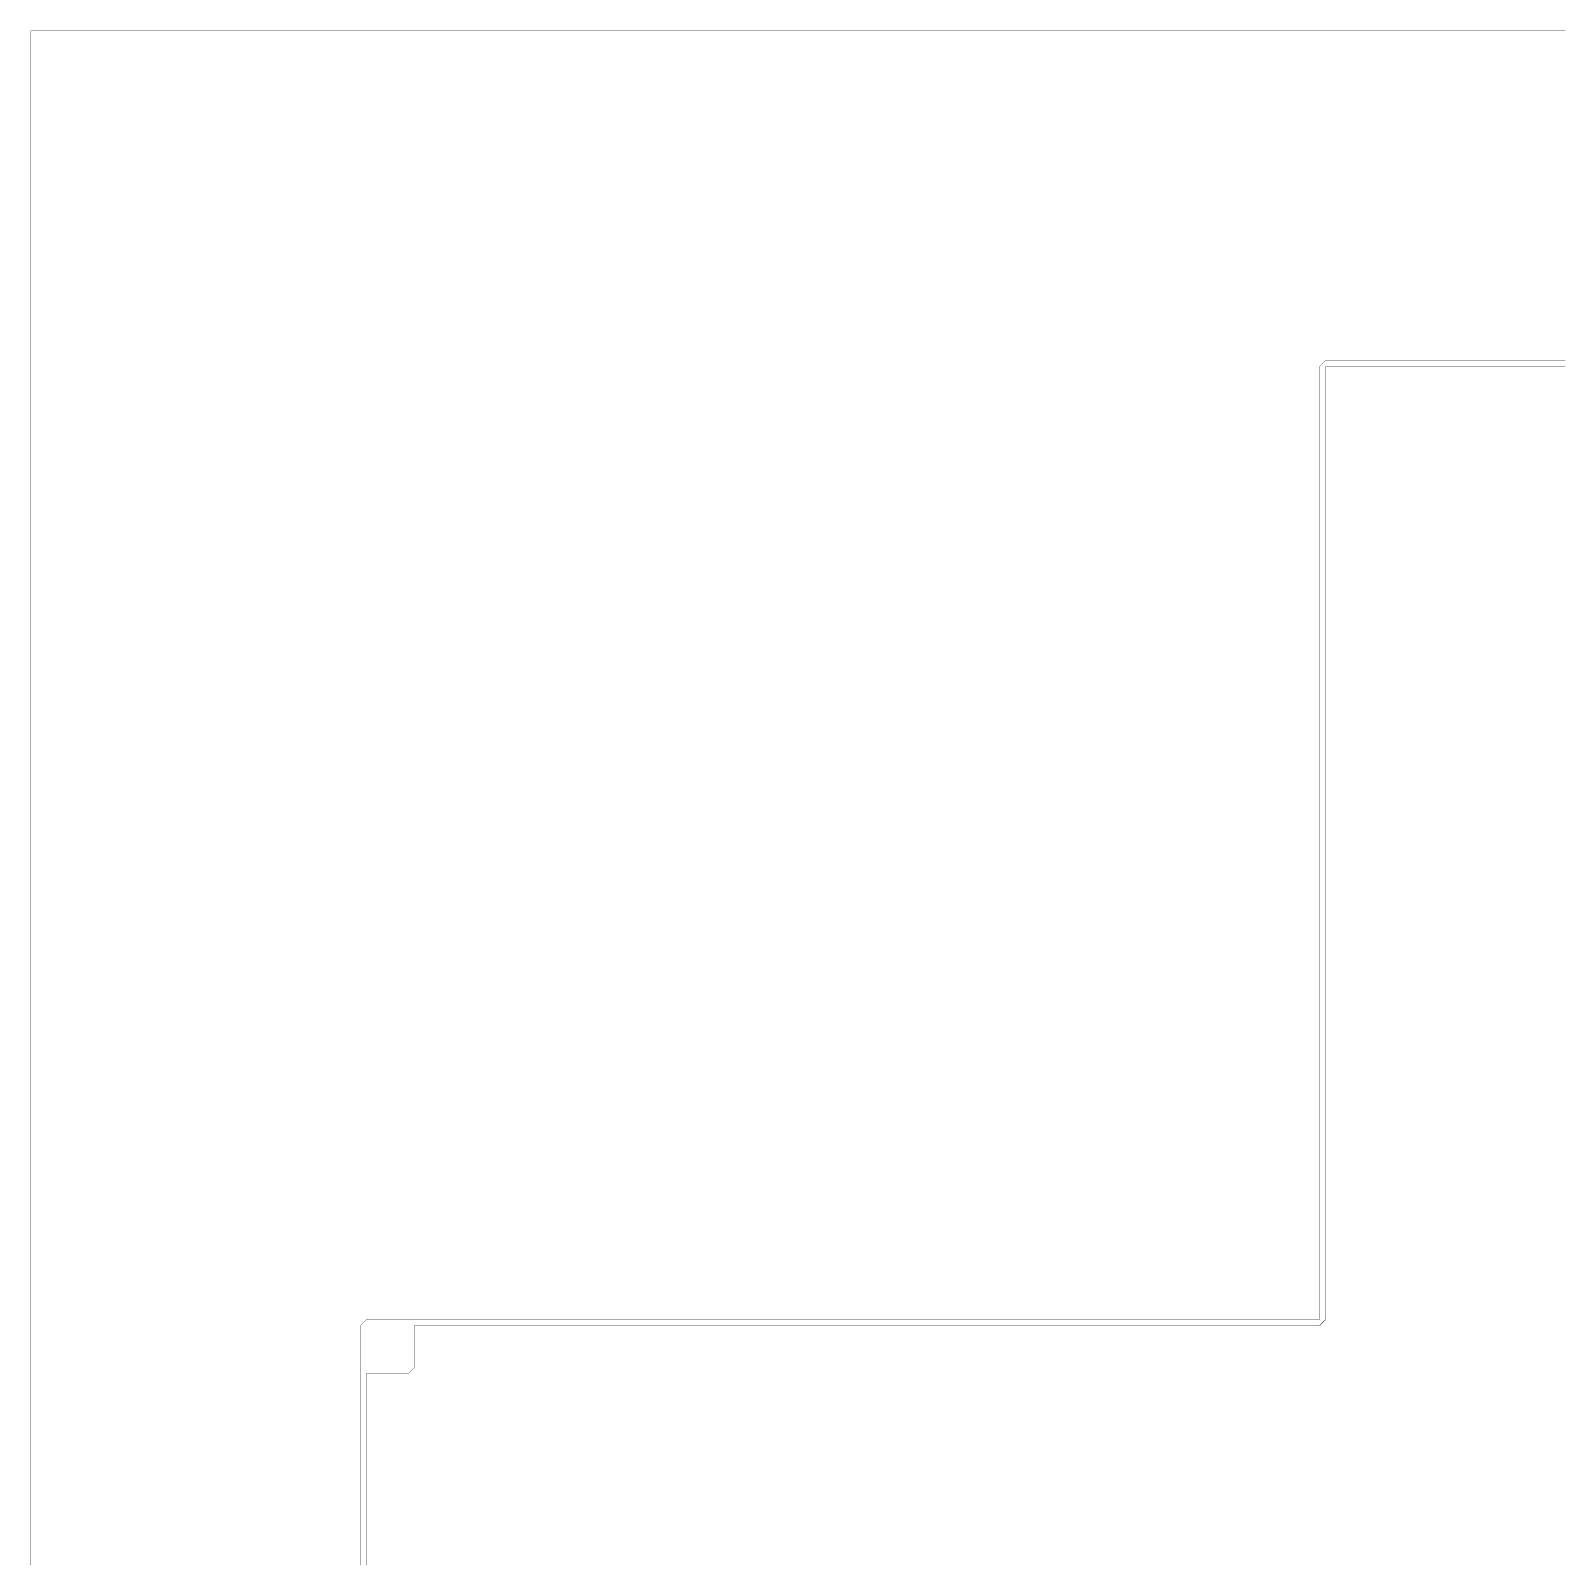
# Model space of a CAD drawing. Header units: metres. Extents: x 0 to 4990, y -4990 to 0.
# Drawn here: x 0 to 2495, y -2495 to 0 of the extents above; entities that cross this region are included whole.
import ezdxf

# ---------------------------------------------------------------- set-up
doc = ezdxf.new("R2010")
doc.units = ezdxf.units.M
doc.layers.add('conductor', color=1, linetype='Continuous')
doc.layers.add('substrate', color=5, linetype='Continuous')

msp = doc.modelspace()

# ---------------------------------------------------------------- linework, layer by layer
at = {"layer": 'conductor', "const_width": 0.5}
msp.add_lwpolyline([(2500, -546.875), (2490.234375, -546.875), (2480.46875, -546.875), (2470.703125, -546.875), (2460.9375, -546.875), (2451.171875, -546.875), (2441.40625, -546.875), (2431.640625, -546.875), (2421.875, -546.875), (2412.109375, -546.875), (2402.34375, -546.875), (2392.578125, -546.875), (2382.8125, -546.875), (2373.046875, -546.875), (2363.28125, -546.875), (2353.515625, -546.875), (2343.75, -546.875), (2333.984375, -546.875), (2324.21875, -546.875), (2314.453125, -546.875), (2304.6875, -546.875), (2294.921875, -546.875), (2285.15625, -546.875), (2275.390625, -546.875), (2265.625, -546.875), (2255.859375, -546.875), (2246.09375, -546.875), (2236.328125, -546.875), (2226.5625, -546.875), (2216.796875, -546.875), (2207.03125, -546.875), (2197.265625, -546.875), (2187.5, -546.875), (2177.734375, -546.875), (2167.96875, -546.875), (2158.203125, -546.875), (2148.4375, -546.875), (2138.671875, -546.875), (2128.90625, -546.875), (2119.140625, -546.875), (2109.375, -546.875), (2109.375, -556.640625), (2109.375, -566.40625), (2109.375, -576.171875), (2109.375, -585.9375), (2109.375, -595.703125), (2109.375, -605.46875), (2109.375, -615.234375), (2109.375, -625), (2109.375, -634.765625), (2109.375, -644.53125), (2109.375, -654.296875), (2109.375, -664.0625), (2109.375, -673.828125), (2109.375, -683.59375), (2109.375, -693.359375), (2109.375, -703.125), (2109.375, -712.890625), (2109.375, -722.65625), (2109.375, -732.421875), (2109.375, -742.1875), (2109.375, -751.953125), (2109.375, -761.71875), (2109.375, -771.484375), (2109.375, -781.25), (2109.375, -791.015625), (2109.375, -800.78125), (2109.375, -810.546875), (2109.375, -820.3125), (2109.375, -830.078125), (2109.375, -839.84375), (2109.375, -849.609375), (2109.375, -859.375), (2109.375, -869.140625), (2109.375, -878.90625), (2109.375, -888.671875), (2109.375, -898.4375), (2109.375, -908.203125), (2109.375, -917.96875), (2109.375, -927.734375), (2109.375, -937.5), (2109.375, -947.265625), (2109.375, -957.03125), (2109.375, -966.796875), (2109.375, -976.5625), (2109.375, -986.328125), (2109.375, -996.09375), (2109.375, -1005.859375), (2109.375, -1015.625), (2109.375, -1025.390625), (2109.375, -1035.15625), (2109.375, -1044.921875), (2109.375, -1054.6875), (2109.375, -1064.453125), (2109.375, -1074.21875), (2109.375, -1083.984375), (2109.375, -1093.75), (2109.375, -1103.515625), (2109.375, -1113.28125), (2109.375, -1123.046875), (2109.375, -1132.8125), (2109.375, -1142.578125), (2109.375, -1152.34375), (2109.375, -1162.109375), (2109.375, -1171.875), (2109.375, -1181.640625), (2109.375, -1191.40625), (2109.375, -1201.171875), (2109.375, -1210.9375), (2109.375, -1220.703125), (2109.375, -1230.46875), (2109.375, -1240.234375), (2109.375, -1250), (2109.375, -1259.765625), (2109.375, -1269.53125), (2109.375, -1279.296875), (2109.375, -1289.0625), (2109.375, -1298.828125), (2109.375, -1308.59375), (2109.375, -1318.359375), (2109.375, -1328.125), (2109.375, -1337.890625), (2109.375, -1347.65625), (2109.375, -1357.421875), (2109.375, -1367.1875), (2109.375, -1376.953125), (2109.375, -1386.71875), (2109.375, -1396.484375), (2109.375, -1406.25), (2109.375, -1416.015625), (2109.375, -1425.78125), (2109.375, -1435.546875), (2109.375, -1445.3125), (2109.375, -1455.078125), (2109.375, -1464.84375), (2109.375, -1474.609375), (2109.375, -1484.375), (2109.375, -1494.140625), (2109.375, -1503.90625), (2109.375, -1513.671875), (2109.375, -1523.4375), (2109.375, -1533.203125), (2109.375, -1542.96875), (2109.375, -1552.734375), (2109.375, -1562.5), (2109.375, -1572.265625), (2109.375, -1582.03125), (2109.375, -1591.796875), (2109.375, -1601.5625), (2109.375, -1611.328125), (2109.375, -1621.09375), (2109.375, -1630.859375), (2109.375, -1640.625), (2109.375, -1650.390625), (2109.375, -1660.15625), (2109.375, -1669.921875), (2109.375, -1679.6875), (2109.375, -1689.453125), (2109.375, -1699.21875), (2109.375, -1708.984375), (2109.375, -1718.75), (2109.375, -1728.515625), (2109.375, -1738.28125), (2109.375, -1748.046875), (2109.375, -1757.8125), (2109.375, -1767.578125), (2109.375, -1777.34375), (2109.375, -1787.109375), (2109.375, -1796.875), (2109.375, -1806.640625), (2109.375, -1816.40625), (2109.375, -1826.171875), (2109.375, -1835.9375), (2109.375, -1845.703125), (2109.375, -1855.46875), (2109.375, -1865.234375), (2109.375, -1875), (2109.375, -1884.765625), (2109.375, -1894.53125), (2109.375, -1904.296875), (2109.375, -1914.0625), (2109.375, -1923.828125), (2109.375, -1933.59375), (2109.375, -1943.359375), (2109.375, -1953.125), (2109.375, -1962.890625), (2109.375, -1972.65625), (2109.375, -1982.421875), (2109.375, -1992.1875), (2109.375, -2001.953125), (2109.375, -2011.71875), (2109.375, -2021.484375), (2109.375, -2031.25), (2109.375, -2041.015625), (2109.375, -2050.78125), (2109.375, -2060.546875), (2109.375, -2070.3125), (2109.375, -2080.078125), (2109.375, -2089.84375), (2109.375, -2099.609375), (2099.609375, -2109.375), (2089.84375, -2109.375), (2080.078125, -2109.375), (2070.3125, -2109.375), (2060.546875, -2109.375), (2050.78125, -2109.375), (2041.015625, -2109.375), (2031.25, -2109.375), (2021.484375, -2109.375), (2011.71875, -2109.375), (2001.953125, -2109.375), (1992.1875, -2109.375), (1982.421875, -2109.375), (1972.65625, -2109.375), (1962.890625, -2109.375), (1953.125, -2109.375), (1943.359375, -2109.375), (1933.59375, -2109.375), (1923.828125, -2109.375), (1914.0625, -2109.375), (1904.296875, -2109.375), (1894.53125, -2109.375), (1884.765625, -2109.375), (1875, -2109.375), (1865.234375, -2109.375), (1855.46875, -2109.375), (1845.703125, -2109.375), (1835.9375, -2109.375), (1826.171875, -2109.375), (1816.40625, -2109.375), (1806.640625, -2109.375), (1796.875, -2109.375), (1787.109375, -2109.375), (1777.34375, -2109.375), (1767.578125, -2109.375), (1757.8125, -2109.375), (1748.046875, -2109.375), (1738.28125, -2109.375), (1728.515625, -2109.375), (1718.75, -2109.375), (1708.984375, -2109.375), (1699.21875, -2109.375), (1689.453125, -2109.375), (1679.6875, -2109.375), (1669.921875, -2109.375), (1660.15625, -2109.375), (1650.390625, -2109.375), (1640.625, -2109.375), (1630.859375, -2109.375), (1621.09375, -2109.375), (1611.328125, -2109.375), (1601.5625, -2109.375), (1591.796875, -2109.375), (1582.03125, -2109.375), (1572.265625, -2109.375), (1562.5, -2109.375), (1552.734375, -2109.375), (1542.96875, -2109.375), (1533.203125, -2109.375), (1523.4375, -2109.375), (1513.671875, -2109.375), (1503.90625, -2109.375), (1494.140625, -2109.375), (1484.375, -2109.375), (1474.609375, -2109.375), (1464.84375, -2109.375), (1455.078125, -2109.375), (1445.3125, -2109.375), (1435.546875, -2109.375), (1425.78125, -2109.375), (1416.015625, -2109.375), (1406.25, -2109.375), (1396.484375, -2109.375), (1386.71875, -2109.375), (1376.953125, -2109.375), (1367.1875, -2109.375), (1357.421875, -2109.375), (1347.65625, -2109.375), (1337.890625, -2109.375), (1328.125, -2109.375), (1318.359375, -2109.375), (1308.59375, -2109.375), (1298.828125, -2109.375), (1289.0625, -2109.375), (1279.296875, -2109.375), (1269.53125, -2109.375), (1259.765625, -2109.375), (1250, -2109.375), (1240.234375, -2109.375), (1230.46875, -2109.375), (1220.703125, -2109.375), (1210.9375, -2109.375), (1201.171875, -2109.375), (1191.40625, -2109.375), (1181.640625, -2109.375), (1171.875, -2109.375), (1162.109375, -2109.375), (1152.34375, -2109.375), (1142.578125, -2109.375), (1132.8125, -2109.375), (1123.046875, -2109.375), (1113.28125, -2109.375), (1103.515625, -2109.375), (1093.75, -2109.375), (1083.984375, -2109.375), (1074.21875, -2109.375), (1064.453125, -2109.375), (1054.6875, -2109.375), (1044.921875, -2109.375), (1035.15625, -2109.375), (1025.390625, -2109.375), (1015.625, -2109.375), (1005.859375, -2109.375), (996.09375, -2109.375), (986.328125, -2109.375), (976.5625, -2109.375), (966.796875, -2109.375), (957.03125, -2109.375), (947.265625, -2109.375), (937.5, -2109.375), (927.734375, -2109.375), (917.96875, -2109.375), (908.203125, -2109.375), (898.4375, -2109.375), (888.671875, -2109.375), (878.90625, -2109.375), (869.140625, -2109.375), (859.375, -2109.375), (849.609375, -2109.375), (839.84375, -2109.375), (830.078125, -2109.375), (820.3125, -2109.375), (810.546875, -2109.375), (800.78125, -2109.375), (791.015625, -2109.375), (781.25, -2109.375), (771.484375, -2109.375), (761.71875, -2109.375), (751.953125, -2109.375), (742.1875, -2109.375), (732.421875, -2109.375), (722.65625, -2109.375), (712.890625, -2109.375), (703.125, -2109.375), (693.359375, -2109.375), (683.59375, -2109.375), (673.828125, -2109.375), (664.0625, -2109.375), (654.296875, -2109.375), (644.53125, -2109.375), (634.765625, -2109.375), (625, -2109.375), (625, -2119.140625), (625, -2128.90625), (625, -2138.671875), (625, -2148.4375), (625, -2158.203125), (625, -2167.96875), (625, -2177.734375), (615.234375, -2187.5), (605.46875, -2187.5), (595.703125, -2187.5), (585.9375, -2187.5), (576.171875, -2187.5), (566.40625, -2187.5), (556.640625, -2187.5), (546.875, -2187.5), (546.875, -2197.265625), (546.875, -2207.03125), (546.875, -2216.796875), (546.875, -2226.5625), (546.875, -2236.328125), (546.875, -2246.09375), (546.875, -2255.859375), (546.875, -2265.625), (546.875, -2275.390625), (546.875, -2285.15625), (546.875, -2294.921875), (546.875, -2304.6875), (546.875, -2314.453125), (546.875, -2324.21875), (546.875, -2333.984375), (546.875, -2343.75), (546.875, -2353.515625), (546.875, -2363.28125), (546.875, -2373.046875), (546.875, -2382.8125), (546.875, -2392.578125), (546.875, -2402.34375), (546.875, -2412.109375), (546.875, -2421.875), (546.875, -2431.640625), (546.875, -2441.40625), (546.875, -2451.171875), (546.875, -2460.9375), (546.875, -2470.703125), (546.875, -2480.46875), (546.875, -2490.234375), (546.875, -2500)], dxfattribs=at)
at = {"layer": 'substrate', "const_width": 0.5}
for points in [[(2500, 0), (2490.234375, 0), (2480.46875, 0), (2470.703125, 0), (2460.9375, 0), (2451.171875, 0), (2441.40625, 0), (2431.640625, 0), (2421.875, 0), (2412.109375, 0), (2402.34375, 0), (2392.578125, 0), (2382.8125, 0), (2373.046875, 0), (2363.28125, 0), (2353.515625, 0), (2343.75, 0), (2333.984375, 0), (2324.21875, 0), (2314.453125, 0), (2304.6875, 0), (2294.921875, 0), (2285.15625, 0), (2275.390625, 0), (2265.625, 0), (2255.859375, 0), (2246.09375, 0), (2236.328125, 0), (2226.5625, 0), (2216.796875, 0), (2207.03125, 0), (2197.265625, 0), (2187.5, 0), (2177.734375, 0), (2167.96875, 0), (2158.203125, 0), (2148.4375, 0), (2138.671875, 0), (2128.90625, 0), (2119.140625, 0), (2109.375, 0), (2099.609375, 0), (2089.84375, 0), (2080.078125, 0), (2070.3125, 0), (2060.546875, 0), (2050.78125, 0), (2041.015625, 0), (2031.25, 0), (2021.484375, 0), (2011.71875, 0), (2001.953125, 0), (1992.1875, 0), (1982.421875, 0), (1972.65625, 0), (1962.890625, 0), (1953.125, 0), (1943.359375, 0), (1933.59375, 0), (1923.828125, 0), (1914.0625, 0), (1904.296875, 0), (1894.53125, 0), (1884.765625, 0), (1875, 0), (1865.234375, 0), (1855.46875, 0), (1845.703125, 0), (1835.9375, 0), (1826.171875, 0), (1816.40625, 0), (1806.640625, 0), (1796.875, 0), (1787.109375, 0), (1777.34375, 0), (1767.578125, 0), (1757.8125, 0), (1748.046875, 0), (1738.28125, 0), (1728.515625, 0), (1718.75, 0), (1708.984375, 0), (1699.21875, 0), (1689.453125, 0), (1679.6875, 0), (1669.921875, 0), (1660.15625, 0), (1650.390625, 0), (1640.625, 0), (1630.859375, 0), (1621.09375, 0), (1611.328125, 0), (1601.5625, 0), (1591.796875, 0), (1582.03125, 0), (1572.265625, 0), (1562.5, 0), (1552.734375, 0), (1542.96875, 0), (1533.203125, 0), (1523.4375, 0), (1513.671875, 0), (1503.90625, 0), (1494.140625, 0), (1484.375, 0), (1474.609375, 0), (1464.84375, 0), (1455.078125, 0), (1445.3125, 0), (1435.546875, 0), (1425.78125, 0), (1416.015625, 0), (1406.25, 0), (1396.484375, 0), (1386.71875, 0), (1376.953125, 0), (1367.1875, 0), (1357.421875, 0), (1347.65625, 0), (1337.890625, 0), (1328.125, 0), (1318.359375, 0), (1308.59375, 0), (1298.828125, 0), (1289.0625, 0), (1279.296875, 0), (1269.53125, 0), (1259.765625, 0), (1250, 0), (1240.234375, 0), (1230.46875, 0), (1220.703125, 0), (1210.9375, 0), (1201.171875, 0), (1191.40625, 0), (1181.640625, 0), (1171.875, 0), (1162.109375, 0), (1152.34375, 0), (1142.578125, 0), (1132.8125, 0), (1123.046875, 0), (1113.28125, 0), (1103.515625, 0), (1093.75, 0), (1083.984375, 0), (1074.21875, 0), (1064.453125, 0), (1054.6875, 0), (1044.921875, 0), (1035.15625, 0), (1025.390625, 0), (1015.625, 0), (1005.859375, 0), (996.09375, 0), (986.328125, 0), (976.5625, 0), (966.796875, 0), (957.03125, 0), (947.265625, 0), (937.5, 0), (927.734375, 0), (917.96875, 0), (908.203125, 0), (898.4375, 0), (888.671875, 0), (878.90625, 0), (869.140625, 0), (859.375, 0), (849.609375, 0), (839.84375, 0), (830.078125, 0), (820.3125, 0), (810.546875, 0), (800.78125, 0), (791.015625, 0), (781.25, 0), (771.484375, 0), (761.71875, 0), (751.953125, 0), (742.1875, 0), (732.421875, 0), (722.65625, 0), (712.890625, 0), (703.125, 0), (693.359375, 0), (683.59375, 0), (673.828125, 0), (664.0625, 0), (654.296875, 0), (644.53125, 0), (634.765625, 0), (625, 0), (615.234375, 0), (605.46875, 0), (595.703125, 0), (585.9375, 0), (576.171875, 0), (566.40625, 0), (556.640625, 0), (546.875, 0), (537.109375, 0), (527.34375, 0), (517.578125, 0), (507.8125, 0), (498.046875, 0), (488.28125, 0), (478.515625, 0), (468.75, 0), (458.984375, 0), (449.21875, 0), (439.453125, 0), (429.6875, 0), (419.921875, 0), (410.15625, 0), (400.390625, 0), (390.625, 0), (380.859375, 0), (371.09375, 0), (361.328125, 0), (351.5625, 0), (341.796875, 0), (332.03125, 0), (322.265625, 0), (312.5, 0), (302.734375, 0), (292.96875, 0), (283.203125, 0), (273.4375, 0), (263.671875, 0), (253.90625, 0), (244.140625, 0), (234.375, 0), (224.609375, 0), (214.84375, 0), (205.078125, 0), (195.3125, 0), (185.546875, 0), (175.78125, 0), (166.015625, 0), (156.25, 0), (146.484375, 0), (136.71875, 0), (126.953125, 0), (117.1875, 0), (107.421875, 0), (97.65625, 0), (87.890625, 0), (78.125, 0), (68.359375, 0), (58.59375, 0), (48.828125, 0), (39.0625, 0), (29.296875, 0), (19.53125, 0), (9.765625, 0), (0, 0), (0, -9.765625), (0, -19.53125), (0, -29.296875), (0, -39.0625), (0, -48.828125), (0, -58.59375), (0, -68.359375), (0, -78.125), (0, -87.890625), (0, -97.65625), (0, -107.421875), (0, -117.1875), (0, -126.953125), (0, -136.71875), (0, -146.484375), (0, -156.25), (0, -166.015625), (0, -175.78125), (0, -185.546875), (0, -195.3125), (0, -205.078125), (0, -214.84375), (0, -224.609375), (0, -234.375), (0, -244.140625), (0, -253.90625), (0, -263.671875), (0, -273.4375), (0, -283.203125), (0, -292.96875), (0, -302.734375), (0, -312.5), (0, -322.265625), (0, -332.03125), (0, -341.796875), (0, -351.5625), (0, -361.328125), (0, -371.09375), (0, -380.859375), (0, -390.625), (0, -400.390625), (0, -410.15625), (0, -419.921875), (0, -429.6875), (0, -439.453125), (0, -449.21875), (0, -458.984375), (0, -468.75), (0, -478.515625), (0, -488.28125), (0, -498.046875), (0, -507.8125), (0, -517.578125), (0, -527.34375), (0, -537.109375), (0, -546.875), (0, -556.640625), (0, -566.40625), (0, -576.171875), (0, -585.9375), (0, -595.703125), (0, -605.46875), (0, -615.234375), (0, -625), (0, -634.765625), (0, -644.53125), (0, -654.296875), (0, -664.0625), (0, -673.828125), (0, -683.59375), (0, -693.359375), (0, -703.125), (0, -712.890625), (0, -722.65625), (0, -732.421875), (0, -742.1875), (0, -751.953125), (0, -761.71875), (0, -771.484375), (0, -781.25), (0, -791.015625), (0, -800.78125), (0, -810.546875), (0, -820.3125), (0, -830.078125), (0, -839.84375), (0, -849.609375), (0, -859.375), (0, -869.140625), (0, -878.90625), (0, -888.671875), (0, -898.4375), (0, -908.203125), (0, -917.96875), (0, -927.734375), (0, -937.5), (0, -947.265625), (0, -957.03125), (0, -966.796875), (0, -976.5625), (0, -986.328125), (0, -996.09375), (0, -1005.859375), (0, -1015.625), (0, -1025.390625), (0, -1035.15625), (0, -1044.921875), (0, -1054.6875), (0, -1064.453125), (0, -1074.21875), (0, -1083.984375), (0, -1093.75), (0, -1103.515625), (0, -1113.28125), (0, -1123.046875), (0, -1132.8125), (0, -1142.578125), (0, -1152.34375), (0, -1162.109375), (0, -1171.875), (0, -1181.640625), (0, -1191.40625), (0, -1201.171875), (0, -1210.9375), (0, -1220.703125), (0, -1230.46875), (0, -1240.234375), (0, -1250), (0, -1259.765625), (0, -1269.53125), (0, -1279.296875), (0, -1289.0625), (0, -1298.828125), (0, -1308.59375), (0, -1318.359375), (0, -1328.125), (0, -1337.890625), (0, -1347.65625), (0, -1357.421875), (0, -1367.1875), (0, -1376.953125), (0, -1386.71875), (0, -1396.484375), (0, -1406.25), (0, -1416.015625), (0, -1425.78125), (0, -1435.546875), (0, -1445.3125), (0, -1455.078125), (0, -1464.84375), (0, -1474.609375), (0, -1484.375), (0, -1494.140625), (0, -1503.90625), (0, -1513.671875), (0, -1523.4375), (0, -1533.203125), (0, -1542.96875), (0, -1552.734375), (0, -1562.5), (0, -1572.265625), (0, -1582.03125), (0, -1591.796875), (0, -1601.5625), (0, -1611.328125), (0, -1621.09375), (0, -1630.859375), (0, -1640.625), (0, -1650.390625), (0, -1660.15625), (0, -1669.921875), (0, -1679.6875), (0, -1689.453125), (0, -1699.21875), (0, -1708.984375), (0, -1718.75), (0, -1728.515625), (0, -1738.28125), (0, -1748.046875), (0, -1757.8125), (0, -1767.578125), (0, -1777.34375), (0, -1787.109375), (0, -1796.875), (0, -1806.640625), (0, -1816.40625), (0, -1826.171875), (0, -1835.9375), (0, -1845.703125), (0, -1855.46875), (0, -1865.234375), (0, -1875), (0, -1884.765625), (0, -1894.53125), (0, -1904.296875), (0, -1914.0625), (0, -1923.828125), (0, -1933.59375), (0, -1943.359375), (0, -1953.125), (0, -1962.890625), (0, -1972.65625), (0, -1982.421875), (0, -1992.1875), (0, -2001.953125), (0, -2011.71875), (0, -2021.484375), (0, -2031.25), (0, -2041.015625), (0, -2050.78125), (0, -2060.546875), (0, -2070.3125), (0, -2080.078125), (0, -2089.84375), (0, -2099.609375), (0, -2109.375), (0, -2119.140625), (0, -2128.90625), (0, -2138.671875), (0, -2148.4375), (0, -2158.203125), (0, -2167.96875), (0, -2177.734375), (0, -2187.5), (0, -2197.265625), (0, -2207.03125), (0, -2216.796875), (0, -2226.5625), (0, -2236.328125), (0, -2246.09375), (0, -2255.859375), (0, -2265.625), (0, -2275.390625), (0, -2285.15625), (0, -2294.921875), (0, -2304.6875), (0, -2314.453125), (0, -2324.21875), (0, -2333.984375), (0, -2343.75), (0, -2353.515625), (0, -2363.28125), (0, -2373.046875), (0, -2382.8125), (0, -2392.578125), (0, -2402.34375), (0, -2412.109375), (0, -2421.875), (0, -2431.640625), (0, -2441.40625), (0, -2451.171875), (0, -2460.9375), (0, -2470.703125), (0, -2480.46875), (0, -2490.234375), (0, -2500)], [(537.109375, -2500), (537.109375, -2490.234375), (537.109375, -2480.46875), (537.109375, -2470.703125), (537.109375, -2460.9375), (537.109375, -2451.171875), (537.109375, -2441.40625), (537.109375, -2431.640625), (537.109375, -2421.875), (537.109375, -2412.109375), (537.109375, -2402.34375), (537.109375, -2392.578125), (537.109375, -2382.8125), (537.109375, -2373.046875), (537.109375, -2363.28125), (537.109375, -2353.515625), (537.109375, -2343.75), (537.109375, -2333.984375), (537.109375, -2324.21875), (537.109375, -2314.453125), (537.109375, -2304.6875), (537.109375, -2294.921875), (537.109375, -2285.15625), (537.109375, -2275.390625), (537.109375, -2265.625), (537.109375, -2255.859375), (537.109375, -2246.09375), (537.109375, -2236.328125), (537.109375, -2226.5625), (537.109375, -2216.796875), (537.109375, -2207.03125), (537.109375, -2197.265625), (537.109375, -2187.5), (537.109375, -2177.734375), (537.109375, -2167.96875), (537.109375, -2158.203125), (537.109375, -2148.4375), (537.109375, -2138.671875), (537.109375, -2128.90625), (537.109375, -2119.140625), (537.109375, -2109.375), (546.875, -2099.609375), (556.640625, -2099.609375), (566.40625, -2099.609375), (576.171875, -2099.609375), (585.9375, -2099.609375), (595.703125, -2099.609375), (605.46875, -2099.609375), (615.234375, -2099.609375), (625, -2099.609375), (634.765625, -2099.609375), (644.53125, -2099.609375), (654.296875, -2099.609375), (664.0625, -2099.609375), (673.828125, -2099.609375), (683.59375, -2099.609375), (693.359375, -2099.609375), (703.125, -2099.609375), (712.890625, -2099.609375), (722.65625, -2099.609375), (732.421875, -2099.609375), (742.1875, -2099.609375), (751.953125, -2099.609375), (761.71875, -2099.609375), (771.484375, -2099.609375), (781.25, -2099.609375), (791.015625, -2099.609375), (800.78125, -2099.609375), (810.546875, -2099.609375), (820.3125, -2099.609375), (830.078125, -2099.609375), (839.84375, -2099.609375), (849.609375, -2099.609375), (859.375, -2099.609375), (869.140625, -2099.609375), (878.90625, -2099.609375), (888.671875, -2099.609375), (898.4375, -2099.609375), (908.203125, -2099.609375), (917.96875, -2099.609375), (927.734375, -2099.609375), (937.5, -2099.609375), (947.265625, -2099.609375), (957.03125, -2099.609375), (966.796875, -2099.609375), (976.5625, -2099.609375), (986.328125, -2099.609375), (996.09375, -2099.609375), (1005.859375, -2099.609375), (1015.625, -2099.609375), (1025.390625, -2099.609375), (1035.15625, -2099.609375), (1044.921875, -2099.609375), (1054.6875, -2099.609375), (1064.453125, -2099.609375), (1074.21875, -2099.609375), (1083.984375, -2099.609375), (1093.75, -2099.609375), (1103.515625, -2099.609375), (1113.28125, -2099.609375), (1123.046875, -2099.609375), (1132.8125, -2099.609375), (1142.578125, -2099.609375), (1152.34375, -2099.609375), (1162.109375, -2099.609375), (1171.875, -2099.609375), (1181.640625, -2099.609375), (1191.40625, -2099.609375), (1201.171875, -2099.609375), (1210.9375, -2099.609375), (1220.703125, -2099.609375), (1230.46875, -2099.609375), (1240.234375, -2099.609375), (1250, -2099.609375), (1259.765625, -2099.609375), (1269.53125, -2099.609375), (1279.296875, -2099.609375), (1289.0625, -2099.609375), (1298.828125, -2099.609375), (1308.59375, -2099.609375), (1318.359375, -2099.609375), (1328.125, -2099.609375), (1337.890625, -2099.609375), (1347.65625, -2099.609375), (1357.421875, -2099.609375), (1367.1875, -2099.609375), (1376.953125, -2099.609375), (1386.71875, -2099.609375), (1396.484375, -2099.609375), (1406.25, -2099.609375), (1416.015625, -2099.609375), (1425.78125, -2099.609375), (1435.546875, -2099.609375), (1445.3125, -2099.609375), (1455.078125, -2099.609375), (1464.84375, -2099.609375), (1474.609375, -2099.609375), (1484.375, -2099.609375), (1494.140625, -2099.609375), (1503.90625, -2099.609375), (1513.671875, -2099.609375), (1523.4375, -2099.609375), (1533.203125, -2099.609375), (1542.96875, -2099.609375), (1552.734375, -2099.609375), (1562.5, -2099.609375), (1572.265625, -2099.609375), (1582.03125, -2099.609375), (1591.796875, -2099.609375), (1601.5625, -2099.609375), (1611.328125, -2099.609375), (1621.09375, -2099.609375), (1630.859375, -2099.609375), (1640.625, -2099.609375), (1650.390625, -2099.609375), (1660.15625, -2099.609375), (1669.921875, -2099.609375), (1679.6875, -2099.609375), (1689.453125, -2099.609375), (1699.21875, -2099.609375), (1708.984375, -2099.609375), (1718.75, -2099.609375), (1728.515625, -2099.609375), (1738.28125, -2099.609375), (1748.046875, -2099.609375), (1757.8125, -2099.609375), (1767.578125, -2099.609375), (1777.34375, -2099.609375), (1787.109375, -2099.609375), (1796.875, -2099.609375), (1806.640625, -2099.609375), (1816.40625, -2099.609375), (1826.171875, -2099.609375), (1835.9375, -2099.609375), (1845.703125, -2099.609375), (1855.46875, -2099.609375), (1865.234375, -2099.609375), (1875, -2099.609375), (1884.765625, -2099.609375), (1894.53125, -2099.609375), (1904.296875, -2099.609375), (1914.0625, -2099.609375), (1923.828125, -2099.609375), (1933.59375, -2099.609375), (1943.359375, -2099.609375), (1953.125, -2099.609375), (1962.890625, -2099.609375), (1972.65625, -2099.609375), (1982.421875, -2099.609375), (1992.1875, -2099.609375), (2001.953125, -2099.609375), (2011.71875, -2099.609375), (2021.484375, -2099.609375), (2031.25, -2099.609375), (2041.015625, -2099.609375), (2050.78125, -2099.609375), (2060.546875, -2099.609375), (2070.3125, -2099.609375), (2080.078125, -2099.609375), (2089.84375, -2099.609375), (2099.609375, -2099.609375), (2099.609375, -2089.84375), (2099.609375, -2080.078125), (2099.609375, -2070.3125), (2099.609375, -2060.546875), (2099.609375, -2050.78125), (2099.609375, -2041.015625), (2099.609375, -2031.25), (2099.609375, -2021.484375), (2099.609375, -2011.71875), (2099.609375, -2001.953125), (2099.609375, -1992.1875), (2099.609375, -1982.421875), (2099.609375, -1972.65625), (2099.609375, -1962.890625), (2099.609375, -1953.125), (2099.609375, -1943.359375), (2099.609375, -1933.59375), (2099.609375, -1923.828125), (2099.609375, -1914.0625), (2099.609375, -1904.296875), (2099.609375, -1894.53125), (2099.609375, -1884.765625), (2099.609375, -1875), (2099.609375, -1865.234375), (2099.609375, -1855.46875), (2099.609375, -1845.703125), (2099.609375, -1835.9375), (2099.609375, -1826.171875), (2099.609375, -1816.40625), (2099.609375, -1806.640625), (2099.609375, -1796.875), (2099.609375, -1787.109375), (2099.609375, -1777.34375), (2099.609375, -1767.578125), (2099.609375, -1757.8125), (2099.609375, -1748.046875), (2099.609375, -1738.28125), (2099.609375, -1728.515625), (2099.609375, -1718.75), (2099.609375, -1708.984375), (2099.609375, -1699.21875), (2099.609375, -1689.453125), (2099.609375, -1679.6875), (2099.609375, -1669.921875), (2099.609375, -1660.15625), (2099.609375, -1650.390625), (2099.609375, -1640.625), (2099.609375, -1630.859375), (2099.609375, -1621.09375), (2099.609375, -1611.328125), (2099.609375, -1601.5625), (2099.609375, -1591.796875), (2099.609375, -1582.03125), (2099.609375, -1572.265625), (2099.609375, -1562.5), (2099.609375, -1552.734375), (2099.609375, -1542.96875), (2099.609375, -1533.203125), (2099.609375, -1523.4375), (2099.609375, -1513.671875), (2099.609375, -1503.90625), (2099.609375, -1494.140625), (2099.609375, -1484.375), (2099.609375, -1474.609375), (2099.609375, -1464.84375), (2099.609375, -1455.078125), (2099.609375, -1445.3125), (2099.609375, -1435.546875), (2099.609375, -1425.78125), (2099.609375, -1416.015625), (2099.609375, -1406.25), (2099.609375, -1396.484375), (2099.609375, -1386.71875), (2099.609375, -1376.953125), (2099.609375, -1367.1875), (2099.609375, -1357.421875), (2099.609375, -1347.65625), (2099.609375, -1337.890625), (2099.609375, -1328.125), (2099.609375, -1318.359375), (2099.609375, -1308.59375), (2099.609375, -1298.828125), (2099.609375, -1289.0625), (2099.609375, -1279.296875), (2099.609375, -1269.53125), (2099.609375, -1259.765625), (2099.609375, -1250), (2099.609375, -1240.234375), (2099.609375, -1230.46875), (2099.609375, -1220.703125), (2099.609375, -1210.9375), (2099.609375, -1201.171875), (2099.609375, -1191.40625), (2099.609375, -1181.640625), (2099.609375, -1171.875), (2099.609375, -1162.109375), (2099.609375, -1152.34375), (2099.609375, -1142.578125), (2099.609375, -1132.8125), (2099.609375, -1123.046875), (2099.609375, -1113.28125), (2099.609375, -1103.515625), (2099.609375, -1093.75), (2099.609375, -1083.984375), (2099.609375, -1074.21875), (2099.609375, -1064.453125), (2099.609375, -1054.6875), (2099.609375, -1044.921875), (2099.609375, -1035.15625), (2099.609375, -1025.390625), (2099.609375, -1015.625), (2099.609375, -1005.859375), (2099.609375, -996.09375), (2099.609375, -986.328125), (2099.609375, -976.5625), (2099.609375, -966.796875), (2099.609375, -957.03125), (2099.609375, -947.265625), (2099.609375, -937.5), (2099.609375, -927.734375), (2099.609375, -917.96875), (2099.609375, -908.203125), (2099.609375, -898.4375), (2099.609375, -888.671875), (2099.609375, -878.90625), (2099.609375, -869.140625), (2099.609375, -859.375), (2099.609375, -849.609375), (2099.609375, -839.84375), (2099.609375, -830.078125), (2099.609375, -820.3125), (2099.609375, -810.546875), (2099.609375, -800.78125), (2099.609375, -791.015625), (2099.609375, -781.25), (2099.609375, -771.484375), (2099.609375, -761.71875), (2099.609375, -751.953125), (2099.609375, -742.1875), (2099.609375, -732.421875), (2099.609375, -722.65625), (2099.609375, -712.890625), (2099.609375, -703.125), (2099.609375, -693.359375), (2099.609375, -683.59375), (2099.609375, -673.828125), (2099.609375, -664.0625), (2099.609375, -654.296875), (2099.609375, -644.53125), (2099.609375, -634.765625), (2099.609375, -625), (2099.609375, -615.234375), (2099.609375, -605.46875), (2099.609375, -595.703125), (2099.609375, -585.9375), (2099.609375, -576.171875), (2099.609375, -566.40625), (2099.609375, -556.640625), (2099.609375, -546.875), (2109.375, -537.109375), (2119.140625, -537.109375), (2128.90625, -537.109375), (2138.671875, -537.109375), (2148.4375, -537.109375), (2158.203125, -537.109375), (2167.96875, -537.109375), (2177.734375, -537.109375), (2187.5, -537.109375), (2197.265625, -537.109375), (2207.03125, -537.109375), (2216.796875, -537.109375), (2226.5625, -537.109375), (2236.328125, -537.109375), (2246.09375, -537.109375), (2255.859375, -537.109375), (2265.625, -537.109375), (2275.390625, -537.109375), (2285.15625, -537.109375), (2294.921875, -537.109375), (2304.6875, -537.109375), (2314.453125, -537.109375), (2324.21875, -537.109375), (2333.984375, -537.109375), (2343.75, -537.109375), (2353.515625, -537.109375), (2363.28125, -537.109375), (2373.046875, -537.109375), (2382.8125, -537.109375), (2392.578125, -537.109375), (2402.34375, -537.109375), (2412.109375, -537.109375), (2421.875, -537.109375), (2431.640625, -537.109375), (2441.40625, -537.109375), (2451.171875, -537.109375), (2460.9375, -537.109375), (2470.703125, -537.109375), (2480.46875, -537.109375), (2490.234375, -537.109375), (2500, -537.109375)]]:
    msp.add_lwpolyline(points, dxfattribs=at)

doc.saveas('drawing.dxf')
